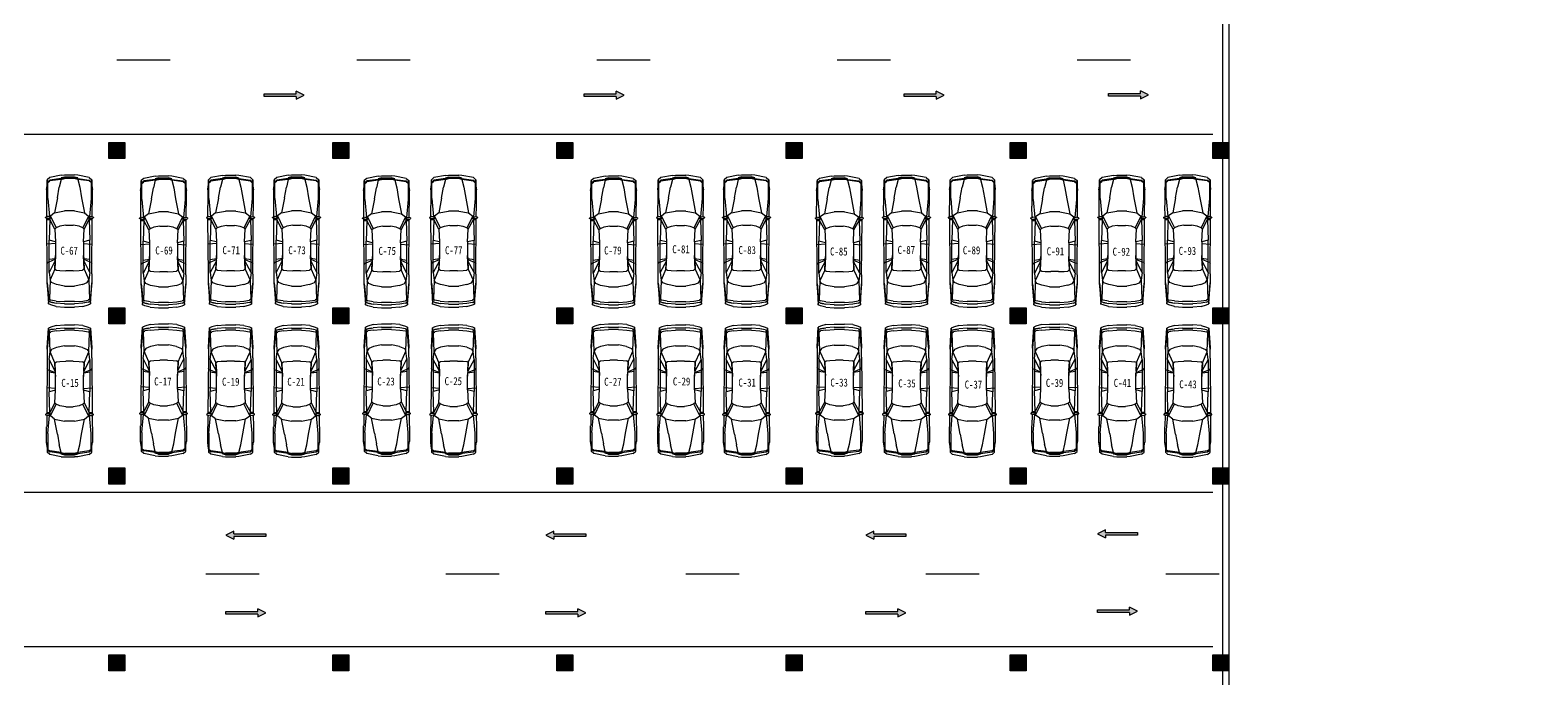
# Model space of a CAD drawing. Extents: x -266505272703 to 7385419, y -354256 to 107640740655.
# Drawn here: x 3506656 to 3563073, y -174084 to -149761 of the extents above; entities that cross this region are included whole.
import ezdxf

# ---------------------------------------------------------------- set-up
doc = ezdxf.new("R2010")
doc.units = 0
doc.header["$LTSCALE"] = 1000
for name, color, linetype in [('jb1', 42, 'Continuous'), ('PUB_TEXT', 7, 'Continuous'), ('QC', 8, 'Continuous'), ('图框', 6, 'Continuous'), ('红线', 1, 'Continuous')]:
    doc.layers.add(name, color=color, linetype=linetype)
doc.styles.get("Standard").update_dxf_attribs({"font": 'rs.shx', "bigfont": 'hztxt.shx'})
doc.styles.add('STYLE2', font='NSimSun.ttf', dxfattribs={"width": 0.8})

# ---------------------------------------------------------------- blocks, each defined once
blk = doc.blocks.new('M_F27')
for p, q in [((-2489, 522), (-2426, 736)), ((-2426, 736), (-2389, 824)), ((-2389, 824), (-1610, 874)), ((-2389, 824), (-1560, 874)), ((-2264, 812), (-2389, 824)), ((-2326, 736), (-2364, 522)), ((-2326, 736), (-2351, 596)), ((-2351, 594), (-2351, 596)), ((-2326, 736), (-2288, 811)), ((-2200, 786), (-2288, 811)), ((-2276, 522), (-2238, 736)), ((-2200, 786), (-2238, 736)), ((-1560, 874), (-2212, 815)), ((-2208, 815), (-2211, 814)), ((-1660, 862), (-2208, 815)), ((-1446, 761), (-2200, 786)), ((-1560, 874), (-1660, 862)), ((-1622, 510), (-1547, 698)), ((-1617, 869), (-1620, 866)), ((-1208, 874), (-1610, 874)), ((-1547, 698), (-1446, 761)), ((-1145, 799), (-1446, 761)), ((-1019, 572), (-1446, 761)), ((-1208, 874), (980, 889)), ((-1145, 799), (-682, 557)), ((-1145, 799), (124, 799)), ((-743, 849), (-793, 874)), ((-730, 799), (-743, 849)), ((-630, 555), (-730, 799)), ((-642, 799), (-605, 554)), ((-2, 547), (-27, 877)), ((124, 799), (61, 547)), ((941, 773), (124, 799)), ((564, 572), (941, 773)), ((1079, 748), (614, 522)), ((941, 773), (941, 874)), ((983, 777), (941, 773)), ((941, 773), (987, 765)), ((980, 902), (995, 790)), ((980, 790), (980, 898)), ((995, 790), (980, 790)), ((980, 790), (992, 746)), ((984, 905), (1020, 939)), ((992, 746), (1021, 747)), ((995, 790), (1022, 746)), ((1022, 748), (995, 790)), ((1021, 747), (1022, 748)), ((1053, 768), (1022, 746)), ((1036, 935), (1062, 857)), ((1036, 756), (1079, 748)), ((1051, 889), (1497, 893)), ((1057, 776), (1062, 857)), ((1770, 849), (1058, 784)), ((1204, 585), (1079, 748)), ((1506, 899), (2121, 899)), ((2461, 849), (1770, 849)), ((2272, 876), (2121, 899)), ((2272, 876), (2272, 874)), ((2437, 851), (2272, 876)), ((2511, 874), (2287, 874)), ((2398, 849), (2461, 773)), ((2437, 850), (2433, 851)), ((2498, 773), (2436, 849)), ((2511, 874), (2450, 850)), ((2461, 773), (2523, 321)), ((2561, 321), (2498, 773)), ((2599, 773), (2511, 874)), ((2599, 773), (2687, 321)), ((-2489, 522), (-2514, 196)), ((-2514, -206), (-2514, 196)), ((-2364, 522), (-2389, 196)), ((-2389, -206), (-2389, 196)), ((-2301, 196), (-2276, 522)), ((-2301, 196), (-2301, -206)), ((-1622, 510), (-1685, 196)), ((-1685, -206), (-1685, 196)), ((-1082, 145), (-1070, 371)), ((-1082, 145), (-1082, -156)), ((-1070, 371), (-1057, 510)), ((-1019, 572), (-1057, 510)), ((-680, 556), (-1019, 572)), ((-1019, 572), (-479, 547)), ((-680, 556), (-630, 555)), ((-605, 554), (-630, 555)), ((-479, 547), (-605, 554)), ((61, 547), (-479, 547)), ((61, 547), (564, 572)), ((564, 572), (614, 522)), ((614, 522), (677, 371)), ((677, 371), (714, 145)), ((714, -156), (714, 145)), ((1795, 472), (1204, 585)), ((1280, 196), (1204, 585)), ((1280, 196), (1280, -206)), ((2222, 397), (1795, 472)), ((2523, 321), (2222, 397)), ((2523, 321), (2586, 321)), ((2523, 321), (2561, 196)), ((2580, 196), (2542, 321)), ((2561, 196), (2561, -206)), ((2611, 196), (2574, 321)), ((2580, 321), (2618, 196)), ((2580, 196), (2580, -206)), ((2611, 196), (2611, -206)), ((2618, -206), (2618, 196)), ((2687, 321), (2699, 196)), ((2699, -206), (2699, 196)), ((-2489, -533), (-2514, -206)), ((-2489, -533), (-2426, -747)), ((-2389, -206), (-2364, -533)), ((-2326, -747), (-2364, -533)), ((-2276, -533), (-2301, -206)), ((-2276, -533), (-2238, -747)), ((-1685, -206), (-1622, -520)), ((-1622, -520), (-1547, -709)), ((-1019, -583), (-1446, -772)), ((-682, -568), (-1145, -809)), ((-1070, -382), (-1082, -156)), ((-1057, -520), (-1070, -382)), ((-1019, -583), (-1057, -520)), ((-479, -558), (-1019, -583)), ((-1019, -583), (-680, -567)), ((-730, -809), (-630, -566)), ((-680, -567), (-682, -568)), ((-680, -567), (-630, -566)), ((-605, -565), (-642, -809)), ((-630, -566), (-605, -565)), ((-605, -565), (-479, -558)), ((61, -558), (-479, -558)), ((-2, -558), (-27, -884)), ((61, -558), (124, -809)), ((564, -583), (61, -558)), ((614, -533), (564, -583)), ((564, -583), (941, -784)), ((677, -382), (614, -533)), ((1079, -759), (614, -533)), ((714, -156), (677, -382)), ((1204, -596), (1280, -206)), ((1795, -483), (1204, -596)), ((1795, -483), (2222, -407)), ((2523, -332), (2222, -407)), ((2523, -332), (2461, -784)), ((2561, -332), (2498, -784)), ((2523, -332), (2561, -206)), ((2586, -332), (2523, -332)), ((2580, -206), (2542, -332)), ((2618, -6), (2561, -6)), ((2574, -332), (2611, -206)), ((2618, -206), (2580, -332)), ((2687, -332), (2599, -784)), ((2687, -332), (2699, -206)), ((-2426, -747), (-2389, -835)), ((-2389, -835), (-2264, -823)), ((-1560, -885), (-2389, -835)), ((-1610, -885), (-2389, -835)), ((-2351, -607), (-2351, -605)), ((-2351, -607), (-2326, -747)), ((-2326, -747), (-2288, -822)), ((-2288, -822), (-2200, -797)), ((-2200, -797), (-2238, -747)), ((-2212, -826), (-1560, -885)), ((-2208, -826), (-2211, -825)), ((-1660, -872), (-2208, -826)), ((-1446, -772), (-2200, -797)), ((-1560, -885), (-1660, -872)), ((-1621, -877), (-1617, -880)), ((-1610, -885), (-1208, -885)), ((-1547, -709), (-1446, -772)), ((-1145, -809), (-1446, -772)), ((-1208, -885), (980, -900)), ((-1145, -809), (124, -809)), ((-743, -860), (-793, -885)), ((-743, -860), (-730, -809)), ((941, -784), (124, -809)), ((987, -776), (941, -784)), ((983, -788), (941, -784)), ((941, -885), (941, -784)), ((992, -757), (980, -800)), ((995, -800), (980, -800)), ((995, -800), (980, -913)), ((980, -909), (980, -800)), ((984, -916), (1020, -950)), ((992, -757), (1021, -758)), ((995, -800), (1022, -757)), ((1022, -758), (995, -800)), ((1021, -758), (1022, -758)), ((1022, -757), (1053, -779)), ((1036, -767), (1079, -759)), ((1036, -946), (1062, -867)), ((1051, -901), (1497, -904)), ((1057, -787), (1062, -867)), ((1770, -860), (1058, -795)), ((1204, -596), (1079, -759)), ((2121, -910), (1506, -910)), ((1770, -860), (2461, -860)), ((2121, -910), (2272, -887)), ((2270, -887), (2121, -910)), ((2437, -861), (2272, -887)), ((2272, -885), (2272, -887)), ((2285, -885), (2511, -885)), ((2398, -860), (2461, -784)), ((2436, -860), (2498, -784)), ((2437, -861), (2436, -860)), ((2450, -861), (2511, -885)), ((2599, -784), (2511, -885))]:
    blk.add_line(p, q)
for centre, start, end in [((990, 898), 132.96497, 179.74535), ((1027, 932), 18.15727, 132.96497), ((1047, 776), 305.15418, 356.86364), ((990, -909), 180.25465, 227.03503), ((1027, -942), 227.03503, 341.84273), ((1047, -787), 3.17983, 54.84582)]:
    blk.add_arc(centre, 10, start, end)
at = {"width": 0.8, "flags": 9}
for tag in ['XSIZE', 'YSIZE']:
    blk.add_attdef(tag, (0, 0), '', height=0.5, dxfattribs=at)

msp = doc.modelspace()

# ---------------------------------------------------------------- hatches: boundary and pattern name
at = {"layer": 'jb1', "linetype": 'ByBlock'}
h = msp.add_hatch(color=256, dxfattribs=at)
h.paths.add_polyline_path([(3207028, 61244), (3207028, -349256), (3784028, -349256), (3784028, 61244)], flags=16)
h.paths.add_polyline_path([(3194528, -354256), (3194528, 66244), (3789028, 66244), (3789028, -354256)])
h.paths.add_polyline_path([(3205987, -18360), (3205987, -12971), (3203126, -12971), (3203126, -18360)], flags=24)
h.paths.add_polyline_path([(3201099, -18348), (3201099, -12948), (3198270, -12948), (3198270, -18348)], flags=24)
edge = h.paths.add_edge_path(flags=16)
edge.add_line((3207028, 61244), (3197028, 61244))
edge.add_line((3197028, 61244), (3197028, -23256))
edge.add_line((3197028, -23256), (3207028, -23256))
edge = h.paths.add_edge_path(flags=16)
edge.add_line((3202028, 61244), (3202028, -18256))
h.paths.add_polyline_path([(3201021, -22371), (3201021, -20286), (3198223, -20286), (3198223, -22371)], flags=24)
h.paths.add_polyline_path([(3205457, -22424), (3205457, -20318), (3202722, -20318), (3202722, -22424)], flags=24)
edge = h.paths.add_edge_path(flags=0)
edge.add_line((3197028, -18256), (3207028, -18256))
edge = h.paths.add_edge_path(flags=0)
edge.add_line((3197028, -10756), (3207028, -10756))
edge = h.paths.add_edge_path(flags=0)
edge.add_line((3197028, 744), (3207028, 744))
h.paths.add_polyline_path([(3205940, 8359), (3205940, 13623), (3203017, 13623), (3203017, 8359)], flags=24)
h.paths.add_polyline_path([(3200990, 8419), (3200990, 12965), (3198161, 12965), (3198161, 8419)], flags=24)
edge = h.paths.add_edge_path(flags=0)
edge.add_line((3197028, 8244), (3207028, 8244))
edge = h.paths.add_edge_path(flags=0)
edge.add_line((3197028, 15744), (3207028, 15744))
h.paths.add_polyline_path([(3201180, 34865), (3201180, 40170), (3198382, 40170), (3198382, 34865)], flags=24)
h.paths.add_polyline_path([(3205969, 34786), (3205969, 39997), (3203329, 39997), (3203329, 34786)], flags=24)
edge = h.paths.add_edge_path(flags=0)
edge.add_line((3197028, 27244), (3207028, 27244))
edge = h.paths.add_edge_path(flags=0)
edge.add_line((3197028, 34744), (3207028, 34744))
edge = h.paths.add_edge_path(flags=0)
edge.add_line((3197028, 42244), (3207028, 42244))
edge = h.paths.add_edge_path(flags=0)
edge.add_line((3197028, 53744), (3207028, 53744))
edge = h.paths.add_edge_path(flags=0)
edge.add_line((3504528, -349256), (3504528, -335256))
edge.add_line((3504528, -335256), (3784028, -335256))
edge = h.paths.add_edge_path(flags=0)
edge.add_line((3580028, -344756), (3670028, -344756))
edge = h.paths.add_edge_path(flags=0)
edge.add_line((3580028, -340256), (3670028, -340256))
h.paths.add_polyline_path([(3580921, -339322), (3586279, -339322), (3586279, -336555), (3580921, -336555)], flags=8)
h.paths.add_polyline_path([(3581167, -348327), (3586242, -348327), (3586242, -345529), (3581167, -345529)], flags=8)
edge = h.paths.add_edge_path(flags=0)
edge.add_line((3511834, -341564), (3511834, -341020))
edge = h.paths.add_edge_path(flags=0)
edge.add_line((3518840, -341020), (3518840, -341564))
edge = h.paths.add_edge_path(flags=0)
edge.add_line((3517008, -341564), (3517008, -341020))
edge = h.paths.add_edge_path(flags=0)
edge.add_arc((3515337, -341290), 439, 0, 360)
edge = h.paths.add_edge_path(flags=0)
edge.add_arc((3515337, -341290), 952, 0, 360)
edge = h.paths.add_edge_path(flags=0)
edge.add_line((3513691, -341020), (3513691, -341564))
edge = h.paths.add_edge_path(flags=0)
edge.add_line((3580028, -349256), (3580028, -335256))
h.paths.add_polyline_path([(3528821, -347040), (3562658, -347040), (3562658, -344592), (3528821, -344592)], flags=8)
edge = h.paths.add_edge_path(flags=0)
edge.add_arc((3514570, -346293), 254, 23.8671, 164.0253)
edge = h.paths.add_edge_path(flags=0)
edge.add_line((3514326, -346552), (3514326, -346775))
edge.add_line((3514326, -346775), (3514216, -346775))
edge.add_line((3514216, -346775), (3514216, -346328))
edge = h.paths.add_edge_path(flags=0)
edge.add_line((3514216, -346258), (3514216, -345945))
edge.add_line((3514216, -345945), (3514326, -345945))
edge.add_line((3514326, -345945), (3514326, -346034))
edge = h.paths.add_edge_path(flags=0)
edge.add_line((3513019, -343617), (3515077, -343617))
edge = h.paths.add_edge_path(flags=0)
edge.add_line((3515077, -344162), (3513019, -344162))
edge = h.paths.add_edge_path(flags=0)
edge.add_line((3513019, -341564), (3513019, -343617))
edge = h.paths.add_edge_path(flags=0)
edge.add_line((3512499, -343617), (3512499, -341564))
edge = h.paths.add_edge_path(flags=0)
edge.add_line((3513019, -344830), (3512499, -344830))
h.paths.add_polyline_path([(3512811, -345945), (3512918, -345945), (3512918, -346778), (3512811, -346778)], flags=0)
h.paths.add_polyline_path([(3512802, -345680), (3512915, -345680), (3512915, -345855), (3512802, -345855)], flags=0)
edge = h.paths.add_edge_path(flags=0)
edge.add_line((3512499, -344830), (3512499, -344162))
edge = h.paths.add_edge_path(flags=0)
edge.add_line((3511834, -343617), (3512499, -343617))
edge = h.paths.add_edge_path(flags=0)
edge.add_line((3511834, -344162), (3511834, -343617))
edge = h.paths.add_edge_path(flags=0)
edge.add_line((3512499, -344162), (3511834, -344162))
edge = h.paths.add_edge_path(flags=0)
edge.add_line((3512484, -346058), (3512484, -346775))
edge.add_line((3512484, -346775), (3512370, -346775))
edge.add_line((3512370, -346775), (3512370, -346058))
edge = h.paths.add_edge_path(flags=0)
edge.add_line((3512370, -346058), (3512213, -346058))
edge.add_line((3512213, -346058), (3512213, -345948))
edge.add_line((3512213, -345948), (3512370, -345948))
edge = h.paths.add_edge_path(flags=0)
edge.add_line((3512370, -345948), (3512370, -345683))
edge.add_line((3512370, -345683), (3512484, -345683))
edge.add_line((3512484, -345683), (3512484, -345948))
edge = h.paths.add_edge_path(flags=0)
edge.add_line((3512484, -345948), (3512641, -345948))
edge.add_line((3512641, -345948), (3512641, -346058))
edge.add_line((3512641, -346058), (3512484, -346058))
edge = h.paths.add_edge_path(flags=0)
edge.add_line((3513019, -344162), (3513019, -344830))
edge = h.paths.add_edge_path(flags=0)
edge.add_arc((3514570, -346293), 356, 174.3933, 185.6067)
edge = h.paths.add_edge_path(flags=0)
edge.add_arc((3513552, -346367), 312, 10.9739, 349.0261)
edge = h.paths.add_edge_path(flags=0)
edge.add_line((3513859, -346308), (3513859, -346427))
edge = h.paths.add_edge_path(flags=0)
edge.add_arc((3513552, -346367), 428, 44.2885, 315.7115)
edge = h.paths.add_edge_path(flags=0)
edge.add_line((3513859, -346068), (3513859, -345945))
edge.add_line((3513859, -345945), (3513978, -345945))
edge.add_line((3513978, -345945), (3513978, -346781))
edge.add_line((3513978, -346781), (3513859, -346781))
edge.add_line((3513859, -346781), (3513859, -346666))
edge = h.paths.add_edge_path(flags=0)
edge.add_line((3512499, -341564), (3511834, -341564))
edge = h.paths.add_edge_path(flags=0)
edge.add_line((3513691, -341564), (3513019, -341564))
edge = h.paths.add_edge_path(flags=0)
edge.add_line((3518197, -341564), (3518197, -343617))
edge = h.paths.add_edge_path(flags=0)
edge.add_line((3517677, -343617), (3517677, -341564))
edge = h.paths.add_edge_path(flags=0)
edge.add_line((3518865, -344162), (3518197, -344162))
edge = h.paths.add_edge_path(flags=0)
edge.add_line((3518197, -343617), (3518865, -343617))
edge = h.paths.add_edge_path(flags=0)
edge.add_line((3518197, -344162), (3518197, -344830))
edge = h.paths.add_edge_path(flags=0)
edge.add_line((3518865, -343617), (3518865, -344162))
edge = h.paths.add_edge_path(flags=0)
edge.add_line((3515597, -342974), (3515597, -343617))
edge = h.paths.add_edge_path(flags=0)
edge.add_line((3515077, -342974), (3515597, -342974))
edge = h.paths.add_edge_path(flags=0)
edge.add_line((3515077, -343617), (3515077, -342974))
edge = h.paths.add_edge_path(flags=0)
edge.add_line((3515597, -343617), (3517677, -343617))
edge = h.paths.add_edge_path(flags=0)
edge.add_line((3517677, -344830), (3517677, -344162))
edge = h.paths.add_edge_path(flags=0)
edge.add_line((3517677, -344162), (3515597, -344162))
edge = h.paths.add_edge_path(flags=0)
edge.add_line((3515077, -344805), (3515077, -344162))
edge = h.paths.add_edge_path(flags=0)
edge.add_line((3515597, -344805), (3515077, -344805))
edge = h.paths.add_edge_path(flags=0)
edge.add_line((3515597, -344162), (3515597, -344805))
edge = h.paths.add_edge_path(flags=0)
edge.add_line((3518197, -344830), (3517677, -344830))
edge = h.paths.add_edge_path(flags=0)
edge.add_arc((3518301, -346289), 254, 23.8671, 164.0253)
edge = h.paths.add_edge_path(flags=0)
edge.add_line((3518057, -346219), (3518057, -346359))
edge = h.paths.add_edge_path(flags=0)
edge.add_line((3518057, -346359), (3518057, -346548))
edge = h.paths.add_edge_path(flags=0)
edge.add_line((3518057, -346548), (3518057, -346771))
edge.add_line((3518057, -346771), (3517947, -346771))
edge.add_line((3517947, -346771), (3517947, -346324))
edge = h.paths.add_edge_path(flags=0)
edge.add_arc((3518301, -346289), 356, 174.3933, 185.6067)
edge = h.paths.add_edge_path(flags=0)
edge.add_line((3517947, -346255), (3517947, -345941))
edge.add_line((3517947, -345941), (3518057, -345941))
edge.add_line((3518057, -345941), (3518057, -346030))
edge = h.paths.add_edge_path(flags=0)
edge.add_arc((3518301, -346289), 356, 11.9054, 133.2969)
edge = h.paths.add_edge_path(flags=0)
edge.add_line((3518649, -346216), (3518649, -346771))
edge.add_line((3518649, -346771), (3518533, -346771))
edge.add_line((3518533, -346771), (3518533, -346559))
edge = h.paths.add_edge_path(flags=0)
edge.add_line((3518533, -346392), (3518533, -346559))
edge = h.paths.add_edge_path(flags=0)
edge.add_line((3518533, -346392), (3518533, -346187))
edge = h.paths.add_edge_path(flags=0)
edge.add_arc((3517283, -346363), 312, 10.9739, 349.0261)
edge = h.paths.add_edge_path(flags=0)
edge.add_line((3517590, -346304), (3517590, -346423))
edge = h.paths.add_edge_path(flags=0)
edge.add_arc((3517283, -346363), 428, 44.2885, 315.7115)
edge = h.paths.add_edge_path(flags=0)
edge.add_line((3517590, -346064), (3517590, -345941))
edge.add_line((3517590, -345941), (3517709, -345941))
edge.add_line((3517709, -345941), (3517709, -346777))
edge.add_line((3517709, -346777), (3517590, -346777))
edge.add_line((3517590, -346777), (3517590, -346663))
edge = h.paths.add_edge_path(flags=0)
edge.add_line((3516060, -346333), (3516060, -346166))
edge = h.paths.add_edge_path(flags=0)
edge.add_line((3516060, -346333), (3516060, -346538))
edge = h.paths.add_edge_path(flags=0)
edge.add_arc((3516292, -346436), 254, 203.8671, 344.0253)
edge = h.paths.add_edge_path(flags=0)
edge.add_line((3516537, -346505), (3516537, -346366))
edge = h.paths.add_edge_path(flags=0)
edge.add_line((3516537, -346366), (3516537, -346176))
edge = h.paths.add_edge_path(flags=0)
edge.add_line((3516537, -346176), (3516537, -345954))
edge.add_line((3516537, -345954), (3516647, -345954))
edge.add_line((3516647, -345954), (3516647, -346401))
edge = h.paths.add_edge_path(flags=0)
edge.add_arc((3516292, -346436), 356, 354.3933, 365.6067)
edge = h.paths.add_edge_path(flags=0)
edge.add_line((3516647, -346470), (3516647, -346784))
edge.add_line((3516647, -346784), (3516537, -346784))
edge.add_line((3516537, -346784), (3516537, -346695))
edge = h.paths.add_edge_path(flags=0)
edge.add_arc((3516292, -346436), 356, 191.9054, 313.2969)
edge = h.paths.add_edge_path(flags=0)
edge.add_line((3515944, -346509), (3515944, -345954))
edge.add_line((3515944, -345954), (3516060, -345954))
edge.add_line((3516060, -345954), (3516060, -346166))
h.paths.add_polyline_path([(3515258, -347039), (3515371, -346773), (3515050, -345951), (3515179, -345951), (3515429, -346606), (3515696, -345947), (3515822, -345947), (3515379, -347039)], flags=0)
edge = h.paths.add_edge_path(flags=0)
edge.add_line((3514326, -346223), (3514326, -346363))
edge = h.paths.add_edge_path(flags=0)
edge.add_line((3514326, -346363), (3514326, -346552))
edge = h.paths.add_edge_path(flags=0)
edge.add_arc((3514570, -346293), 356, 11.9054, 133.2969)
edge = h.paths.add_edge_path(flags=0)
edge.add_line((3514918, -346220), (3514918, -346775))
edge.add_line((3514918, -346775), (3514802, -346775))
edge.add_line((3514802, -346775), (3514802, -346563))
edge = h.paths.add_edge_path(flags=0)
edge.add_line((3514802, -346396), (3514802, -346563))
edge = h.paths.add_edge_path(flags=0)
edge.add_line((3514802, -346396), (3514802, -346190))
edge = h.paths.add_edge_path(flags=0)
edge.add_line((3518840, -341564), (3518197, -341564))
edge = h.paths.add_edge_path(flags=0)
edge.add_line((3517677, -341564), (3517008, -341564))
h.paths.add_polyline_path([(3580874, -344098), (3586179, -344098), (3586179, -341300), (3580874, -341300)], flags=8)
edge = h.paths.add_edge_path(flags=0)
edge.add_line((3515077, -338991), (3513019, -338991))
edge = h.paths.add_edge_path(flags=0)
edge.add_line((3513019, -338447), (3515077, -338447))
edge = h.paths.add_edge_path(flags=0)
edge.add_line((3512499, -337779), (3513019, -337779))
edge = h.paths.add_edge_path(flags=0)
edge.add_line((3511834, -338447), (3512499, -338447))
edge = h.paths.add_edge_path(flags=0)
edge.add_line((3511834, -338991), (3511834, -338447))
edge = h.paths.add_edge_path(flags=0)
edge.add_line((3512499, -338991), (3511834, -338991))
edge = h.paths.add_edge_path(flags=0)
edge.add_line((3512499, -338447), (3512499, -337779))
edge = h.paths.add_edge_path(flags=0)
edge.add_line((3511834, -341020), (3512499, -341020))
edge = h.paths.add_edge_path(flags=0)
edge.add_line((3512499, -341020), (3512499, -338991))
edge = h.paths.add_edge_path(flags=0)
edge.add_line((3513019, -337779), (3513019, -338447))
edge = h.paths.add_edge_path(flags=0)
edge.add_line((3513019, -341020), (3513691, -341020))
edge = h.paths.add_edge_path(flags=0)
edge.add_line((3513019, -338991), (3513019, -341020))
edge = h.paths.add_edge_path(flags=0)
edge.add_line((3518865, -338991), (3518197, -338991))
edge = h.paths.add_edge_path(flags=0)
edge.add_line((3518197, -338447), (3518865, -338447))
edge = h.paths.add_edge_path(flags=0)
edge.add_line((3518197, -337779), (3518197, -338447))
edge = h.paths.add_edge_path(flags=0)
edge.add_line((3518865, -338447), (3518865, -338991))
edge = h.paths.add_edge_path(flags=0)
edge.add_line((3517677, -338991), (3515622, -338991))
edge = h.paths.add_edge_path(flags=0)
edge.add_line((3515077, -339634), (3515077, -338991))
edge = h.paths.add_edge_path(flags=0)
edge.add_line((3515622, -339634), (3515077, -339634))
edge = h.paths.add_edge_path(flags=0)
edge.add_line((3515622, -338991), (3515622, -339634))
edge = h.paths.add_edge_path(flags=0)
edge.add_line((3515622, -337804), (3515622, -338447))
edge = h.paths.add_edge_path(flags=0)
edge.add_line((3515077, -337804), (3515622, -337804))
edge = h.paths.add_edge_path(flags=0)
edge.add_line((3515077, -338447), (3515077, -337804))
edge = h.paths.add_edge_path(flags=0)
edge.add_line((3515622, -338447), (3517677, -338447))
edge = h.paths.add_edge_path(flags=0)
edge.add_line((3517677, -338447), (3517677, -337779))
edge = h.paths.add_edge_path(flags=0)
edge.add_line((3517677, -337779), (3518197, -337779))
edge = h.paths.add_edge_path(flags=0)
edge.add_line((3518197, -341020), (3518840, -341020))
edge = h.paths.add_edge_path(flags=0)
edge.add_line((3517008, -341020), (3517677, -341020))
edge = h.paths.add_edge_path(flags=0)
edge.add_line((3517677, -341020), (3517677, -338991))
edge = h.paths.add_edge_path(flags=0)
edge.add_line((3518197, -338991), (3518197, -341020))
h.paths.add_polyline_path([(3748525, -351778), (3760192, -351778), (3760192, -349903), (3748525, -349903)], flags=24)
edge = h.paths.add_edge_path(flags=0)
edge.add_line((3710028, -342256), (3784028, -342256))
edge = h.paths.add_edge_path(flags=0)
edge.add_line((3601028, -335256), (3601028, -349256))
edge = h.paths.add_edge_path(flags=0)
edge.add_line((3589528, -335256), (3589528, -349256))
edge = h.paths.add_edge_path(flags=0)
edge.add_line((3612528, -335256), (3612528, -349256))
edge = h.paths.add_edge_path(flags=0)
edge.add_line((3624028, -335256), (3624028, -349256))
edge = h.paths.add_edge_path(flags=0)
edge.add_line((3647028, -335256), (3647028, -349256))
edge = h.paths.add_edge_path(flags=0)
edge.add_line((3635528, -335256), (3635528, -349256))
edge = h.paths.add_edge_path(flags=0)
edge.add_line((3658528, -335256), (3658528, -349256))
edge = h.paths.add_edge_path(flags=0)
edge.add_line((3670028, -335256), (3670028, -349256))
h.paths.add_polyline_path([(3711053, -341578), (3716432, -341578), (3716432, -338749), (3711053, -338749)], flags=8)
edge = h.paths.add_edge_path(flags=0)
edge.add_line((3710028, -335256), (3710028, -349256))
edge = h.paths.add_edge_path(flags=0)
edge.add_line((3720028, -335256), (3720028, -349256))
h.paths.add_polyline_path([(3711079, -345640), (3716406, -345640), (3716406, -342968), (3711079, -342968)], flags=8)
h.paths.add_polyline_path([(3711053, -348311), (3716432, -348311), (3716432, -345482), (3711053, -345482)], flags=8)
h.paths.add_polyline_path([(3624911, -339311), (3632210, -339311), (3632210, -336482), (3624911, -336482)], flags=8)
h.paths.add_polyline_path([(3602005, -339364), (3609221, -339364), (3609221, -336472), (3602005, -336472)], flags=8)
h.paths.add_polyline_path([(3590516, -339353), (3597689, -339353), (3597689, -336524), (3590516, -336524)], flags=8)
h.paths.add_polyline_path([(3613157, -339384), (3619486, -339384), (3619486, -336493), (3613157, -336493)], flags=8)
h.paths.add_polyline_path([(3647932, -339290), (3655148, -339290), (3655148, -336587), (3647932, -336587)], flags=8)
h.paths.add_polyline_path([(3636077, -339384), (3642406, -339384), (3642406, -336493), (3636077, -336493)], flags=8)
h.paths.add_polyline_path([(3659500, -339327), (3666558, -339327), (3666558, -336529), (3659500, -336529)], flags=8)
h.paths.add_polyline_path([(3711074, -338940), (3716222, -338940), (3716222, -336236), (3711074, -336236)], flags=8)
edge = h.paths.add_edge_path(flags=0)
edge.add_line((3760028, -335256), (3760028, -349256))
edge = h.paths.add_edge_path(flags=0)
edge.add_line((3770028, -335256), (3770028, -349256))
h.paths.add_polyline_path([(3761611, -342149), (3766706, -342149), (3766706, -339414), (3761611, -339414)], flags=8)
h.paths.add_polyline_path([(3768122, -351862), (3777724, -351862), (3777724, -349980), (3768122, -349980)], flags=24)
edge = h.paths.add_edge_path(flags=0)
edge.add_line((3760028, -345756), (3784028, -345756))
h.paths.add_polyline_path([(3761437, -348959), (3766512, -348959), (3766512, -346162), (3761437, -346162)], flags=8)
h.paths.add_polyline_path([(3761482, -345773), (3766693, -345773), (3766693, -342881), (3761482, -342881)], flags=8)
edge = h.paths.add_edge_path(flags=0)
edge.add_line((3760028, -338756), (3784028, -338756))
h.paths.add_polyline_path([(3761355, -338711), (3766723, -338711), (3766723, -335787), (3761355, -335787)], flags=8)
h.paths.add_polyline_path([(3732909, -341175), (3744153, -341175), (3744153, -336791), (3732909, -336791)], flags=8)
h.paths.add_polyline_path([(3774282, -341950), (3776471, -341950), (3776471, -339865), (3774282, -339865)], flags=8)
h.paths.add_polyline_path([(3681133, -345871), (3701185, -345871), (3701185, -340511), (3681133, -340511)], flags=8)
h.paths.add_polyline_path([(3444535, -317388), (3497618, -317388), (3497618, -307471), (3444535, -307471)], flags=8)
for points in [[(3509603, -154578), (3510204, -154578), (3510204, -153977), (3509603, -153977)], [(3518003, -154578), (3518604, -154578), (3518604, -153977), (3518003, -153977)], [(3526403, -154578), (3527005, -154578), (3527005, -153977), (3526403, -153977)], [(3535003, -154578), (3535605, -154578), (3535605, -153977), (3535003, -153977)], [(3543403, -154577), (3544005, -154577), (3544005, -153977), (3543403, -153977)], [(3551002, -154578), (3551603, -154578), (3551603, -153977), (3551002, -153977)], [(3509603, -160778), (3510204, -160778), (3510204, -160177), (3509603, -160177)], [(3518003, -160778), (3518604, -160778), (3518604, -160177), (3518003, -160177)], [(3526403, -160778), (3527005, -160778), (3527005, -160177), (3526403, -160177)], [(3535003, -160778), (3535605, -160778), (3535605, -160177), (3535003, -160177)], [(3543403, -160777), (3544005, -160777), (3544005, -160177), (3543403, -160177)], [(3551002, -160778), (3551603, -160778), (3551603, -160177), (3551002, -160177)], [(3509603, -166778), (3510204, -166778), (3510204, -166177), (3509603, -166177)], [(3518003, -166778), (3518604, -166778), (3518604, -166177), (3518003, -166177)], [(3526403, -166778), (3527005, -166778), (3527005, -166177), (3526403, -166177)], [(3535003, -166778), (3535605, -166778), (3535605, -166177), (3535003, -166177)], [(3543403, -166777), (3544005, -166777), (3544005, -166177), (3543403, -166177)], [(3551002, -166778), (3551603, -166778), (3551603, -166177), (3551002, -166177)], [(3509603, -173778), (3510204, -173778), (3510204, -173177), (3509603, -173177)], [(3518003, -173778), (3518604, -173778), (3518604, -173177), (3518003, -173177)], [(3526403, -173778), (3527005, -173778), (3527005, -173177), (3526403, -173177)], [(3535003, -173778), (3535605, -173778), (3535605, -173177), (3535003, -173177)], [(3543403, -173778), (3544005, -173778), (3544005, -173177), (3543403, -173177)], [(3551002, -173778), (3551603, -173778), (3551603, -173177), (3551002, -173177)]]:
    msp.add_hatch(color=256, dxfattribs=at).paths.add_polyline_path(points)
at = {"layer": '图框', "linetype": 'ByBlock'}
for points in [[(3516628, -152256), (3516628, -152356), (3516928, -152206), (3516628, -152056), (3516628, -152156), (3515428, -152156), (3515428, -152256)], [(3528628, -152256), (3528628, -152356), (3528928, -152206), (3528628, -152056), (3528628, -152156), (3527428, -152156), (3527428, -152256)], [(3540628, -152256), (3540628, -152356), (3540928, -152206), (3540628, -152056), (3540628, -152156), (3539428, -152156), (3539428, -152256)], [(3548291, -152239), (3548291, -152339), (3548591, -152189), (3548291, -152039), (3548291, -152139), (3547091, -152139), (3547091, -152239)], [(3514292, -168650), (3514292, -168550), (3513992, -168700), (3514292, -168850), (3514292, -168750), (3515492, -168750), (3515492, -168650)], [(3526292, -168650), (3526292, -168550), (3525992, -168700), (3526292, -168850), (3526292, -168750), (3527492, -168750), (3527492, -168650)], [(3538292, -168650), (3538292, -168550), (3537992, -168700), (3538292, -168850), (3538292, -168750), (3539492, -168750), (3539492, -168650)], [(3546973, -168591), (3546973, -168491), (3546673, -168641), (3546973, -168791), (3546973, -168691), (3548173, -168691), (3548173, -168591)], [(3515192, -171658), (3515192, -171758), (3515492, -171608), (3515192, -171458), (3515192, -171558), (3513992, -171558), (3513992, -171658)], [(3527192, -171658), (3527192, -171758), (3527492, -171608), (3527192, -171458), (3527192, -171558), (3525992, -171558), (3525992, -171658)], [(3539192, -171658), (3539192, -171758), (3539492, -171608), (3539192, -171458), (3539192, -171558), (3537992, -171558), (3537992, -171658)], [(3547873, -171599), (3547873, -171699), (3548173, -171549), (3547873, -171399), (3547873, -171499), (3546673, -171499), (3546673, -171599)]]:
    msp.add_hatch(color=256, dxfattribs=at).paths.add_polyline_path(points)

# ---------------------------------------------------------------- linework, layer by layer
at = {"layer": 'jb1', "linetype": 'ByBlock'}
for p, q in [((3551363, -147177), (3551363, -179377)), ((3551604, -147777), (3551604, -179978))]:
    msp.add_line(p, q, dxfattribs=at)
for points in [[(3509603, -153977), (3510204, -153977), (3510204, -154578), (3509603, -154578)], [(3509603, -153977), (3510204, -153977), (3510204, -154578), (3509603, -154578)], [(3518003, -153977), (3518604, -153977), (3518604, -154578), (3518003, -154578)], [(3518003, -153977), (3518604, -153977), (3518604, -154578), (3518003, -154578)], [(3526403, -153977), (3527005, -153977), (3527005, -154578), (3526403, -154578)], [(3526403, -153977), (3527005, -153977), (3527005, -154578), (3526403, -154578)], [(3535003, -153977), (3535605, -153977), (3535605, -154578), (3535003, -154578)], [(3535003, -153977), (3535605, -153977), (3535605, -154578), (3535003, -154578)], [(3543403, -153977), (3544005, -153977), (3544005, -154577), (3543403, -154577)], [(3543403, -153977), (3544005, -153977), (3544005, -154577), (3543403, -154577)], [(3551002, -153977), (3551603, -153977), (3551603, -154578), (3551002, -154578)], [(3551002, -153977), (3551604, -153977), (3551604, -154578), (3551002, -154578)], [(3509603, -160177), (3510204, -160177), (3510204, -160778), (3509603, -160778)], [(3509603, -160177), (3510204, -160177), (3510204, -160778), (3509603, -160778)], [(3518003, -160177), (3518604, -160177), (3518604, -160778), (3518003, -160778)], [(3518003, -160177), (3518604, -160177), (3518604, -160778), (3518003, -160778)], [(3526403, -160177), (3527005, -160177), (3527005, -160778), (3526403, -160778)], [(3526403, -160177), (3527005, -160177), (3527005, -160778), (3526403, -160778)], [(3535003, -160177), (3535605, -160177), (3535605, -160778), (3535003, -160778)], [(3535003, -160177), (3535605, -160177), (3535605, -160778), (3535003, -160778)], [(3543403, -160177), (3544005, -160177), (3544005, -160777), (3543403, -160777)], [(3543403, -160177), (3544005, -160177), (3544005, -160777), (3543403, -160777)], [(3551002, -160177), (3551603, -160177), (3551603, -160778), (3551002, -160778)], [(3551002, -160177), (3551604, -160177), (3551604, -160778), (3551002, -160778)], [(3509603, -166177), (3510204, -166177), (3510204, -166778), (3509603, -166778)], [(3509603, -166177), (3510204, -166177), (3510204, -166778), (3509603, -166778)], [(3518003, -166177), (3518604, -166177), (3518604, -166778), (3518003, -166778)], [(3518003, -166177), (3518604, -166177), (3518604, -166778), (3518003, -166778)], [(3526403, -166177), (3527005, -166177), (3527005, -166778), (3526403, -166778)], [(3526403, -166177), (3527005, -166177), (3527005, -166778), (3526403, -166778)], [(3535003, -166177), (3535605, -166177), (3535605, -166778), (3535003, -166778)], [(3535003, -166177), (3535605, -166177), (3535605, -166778), (3535003, -166778)], [(3543403, -166177), (3544005, -166177), (3544005, -166777), (3543403, -166777)], [(3543403, -166177), (3544005, -166177), (3544005, -166777), (3543403, -166777)], [(3551002, -166177), (3551603, -166177), (3551603, -166778), (3551002, -166778)], [(3551002, -166177), (3551604, -166177), (3551604, -166778), (3551002, -166778)], [(3509603, -173177), (3510204, -173177), (3510204, -173778), (3509603, -173778)], [(3509603, -173177), (3510204, -173177), (3510204, -173778), (3509603, -173778)], [(3518003, -173177), (3518604, -173177), (3518604, -173778), (3518003, -173778)], [(3518003, -173177), (3518604, -173177), (3518604, -173778), (3518003, -173778)], [(3526403, -173177), (3527005, -173177), (3527005, -173778), (3526403, -173778)], [(3526403, -173177), (3527005, -173177), (3527005, -173778), (3526403, -173778)], [(3535003, -173177), (3535605, -173177), (3535605, -173778), (3535003, -173778)], [(3535003, -173177), (3535605, -173177), (3535605, -173778), (3535003, -173778)], [(3543403, -173177), (3544005, -173177), (3544005, -173778), (3543403, -173778)], [(3543403, -173177), (3544005, -173177), (3544005, -173778), (3543403, -173778)], [(3551002, -173177), (3551603, -173177), (3551603, -173778), (3551002, -173778)], [(3551002, -173177), (3551604, -173177), (3551604, -173778), (3551002, -173778)]]:
    msp.add_lwpolyline(points, close=True, dxfattribs=at)
at = {"layer": '图框', "linetype": 'ByBlock'}
for p, q in [((3515428, -152156), (3516628, -152156)), ((3515428, -152256), (3515428, -152156)), ((3516628, -152256), (3515428, -152256)), ((3516628, -152156), (3516628, -152056)), ((3516928, -152206), (3516628, -152056)), ((3516628, -152356), (3516928, -152206)), ((3516628, -152256), (3516628, -152356)), ((3527428, -152156), (3528628, -152156)), ((3527428, -152256), (3527428, -152156)), ((3528628, -152256), (3527428, -152256)), ((3528628, -152156), (3528628, -152056)), ((3528928, -152206), (3528628, -152056)), ((3528628, -152356), (3528928, -152206)), ((3528628, -152256), (3528628, -152356)), ((3539428, -152156), (3540628, -152156)), ((3539428, -152256), (3539428, -152156)), ((3540628, -152256), (3539428, -152256)), ((3540628, -152156), (3540628, -152056)), ((3540928, -152206), (3540628, -152056)), ((3540628, -152356), (3540928, -152206)), ((3540628, -152256), (3540628, -152356)), ((3547091, -152139), (3548291, -152139)), ((3547091, -152239), (3547091, -152139)), ((3548291, -152239), (3547091, -152239)), ((3548291, -152139), (3548291, -152039)), ((3548591, -152189), (3548291, -152039)), ((3548291, -152339), (3548591, -152189)), ((3548291, -152239), (3548291, -152339)), ((3514292, -168550), (3513992, -168700)), ((3514292, -168650), (3514292, -168550)), ((3514292, -168650), (3515492, -168650)), ((3515492, -168650), (3515492, -168750)), ((3526292, -168550), (3525992, -168700)), ((3526292, -168650), (3526292, -168550)), ((3526292, -168650), (3527492, -168650)), ((3527492, -168650), (3527492, -168750)), ((3538292, -168550), (3537992, -168700)), ((3538292, -168650), (3538292, -168550)), ((3538292, -168650), (3539492, -168650)), ((3539492, -168650), (3539492, -168750)), ((3546973, -168491), (3546673, -168641)), ((3546673, -168641), (3546973, -168791)), ((3546973, -168591), (3546973, -168491)), ((3546973, -168591), (3548173, -168591)), ((3548173, -168591), (3548173, -168691)), ((3513992, -168700), (3514292, -168850)), ((3515492, -168750), (3514292, -168750)), ((3514292, -168750), (3514292, -168850)), ((3525992, -168700), (3526292, -168850)), ((3527492, -168750), (3526292, -168750)), ((3526292, -168750), (3526292, -168850)), ((3537992, -168700), (3538292, -168850)), ((3539492, -168750), (3538292, -168750)), ((3538292, -168750), (3538292, -168850)), ((3548173, -168691), (3546973, -168691)), ((3546973, -168691), (3546973, -168791)), ((3515192, -171558), (3515192, -171458)), ((3515492, -171608), (3515192, -171458)), ((3527192, -171558), (3527192, -171458)), ((3527492, -171608), (3527192, -171458)), ((3539192, -171558), (3539192, -171458)), ((3539492, -171608), (3539192, -171458)), ((3546673, -171499), (3547873, -171499)), ((3546673, -171599), (3546673, -171499)), ((3547873, -171499), (3547873, -171399)), ((3548173, -171549), (3547873, -171399)), ((3513992, -171558), (3515192, -171558)), ((3513992, -171658), (3513992, -171558)), ((3515192, -171658), (3513992, -171658)), ((3515192, -171758), (3515492, -171608)), ((3515192, -171658), (3515192, -171758)), ((3525992, -171558), (3527192, -171558)), ((3525992, -171658), (3525992, -171558)), ((3527192, -171658), (3525992, -171658)), ((3527192, -171758), (3527492, -171608)), ((3527192, -171658), (3527192, -171758)), ((3537992, -171558), (3539192, -171558)), ((3537992, -171658), (3537992, -171558)), ((3539192, -171658), (3537992, -171658)), ((3539192, -171758), (3539492, -171608)), ((3539192, -171658), (3539192, -171758)), ((3547873, -171599), (3546673, -171599)), ((3547873, -171699), (3548173, -171549)), ((3547873, -171599), (3547873, -171699))]:
    msp.add_line(p, q, dxfattribs=at)
at = {"layer": '红线', "linetype": 'ByBlock'}
for p, q in [((3511908, -150894), (3509908, -150894)), ((3520908, -150894), (3518908, -150894)), ((3529908, -150894), (3527908, -150894)), ((3538908, -150894), (3536908, -150894)), ((3547908, -150894), (3545908, -150894)), ((3551002, -153677), (3477404, -153678)), ((3477404, -167078), (3551002, -167078)), ((3515241, -170154), (3513241, -170154)), ((3524241, -170154), (3522241, -170154)), ((3533241, -170154), (3531241, -170154)), ((3542241, -170154), (3540241, -170154)), ((3551241, -170154), (3549241, -170154)), ((3551002, -172877), (3501604, -172877))]:
    msp.add_line(p, q, dxfattribs=at)

# ---------------------------------------------------------------- block references
at = {"layer": 'QC', "yscale": 0.9500000001862645, "zscale": 0.95, "rotation": 270}
for p, xscale in [((3508138, -157755), -0.9500000001862645), ((3511664, -157789), -0.9500000001862645), ((3514179, -157761), -0.9500000001862645), ((3516650, -157754), -0.9500000001862645), ((3520025, -157789), -0.9500000001862645), ((3522540, -157761), -0.9500000001862645), ((3528535, -157789), -0.9500000001862645), ((3531050, -157761), -0.9500000001862645), ((3533521, -157754), -0.9500000001862645), ((3537001, -157789), -0.9500000001862645), ((3539516, -157761), -0.9500000001862645), ((3541987, -157754), -0.9500000001862645), ((3545076, -157788), -0.9500000001862645), ((3547591, -157760), -0.9500000001862645), ((3550062, -157754), -0.9500000001862645), ((3511664, -163166), 0.9500000001862645), ((3520025, -163166), 0.9500000001862645), ((3528535, -163166), 0.9500000001862645), ((3537001, -163167), 0.9500000001862645), ((3545076, -163167), 0.9500000001862645), ((3508138, -163200), 0.9500000001862645), ((3514179, -163194), 0.9500000001862645), ((3516650, -163201), 0.9500000001862645), ((3522540, -163194), 0.9500000001862645), ((3531050, -163194), 0.9500000001862645), ((3533521, -163201), 0.9500000001862645), ((3539516, -163195), 0.9500000001862645), ((3541987, -163201), 0.9500000001862645), ((3547591, -163195), 0.9500000001862645), ((3550062, -163201), 0.9500000001862645)]:
    msp.add_blockref('M_F27', p, dxfattribs=dict(at, xscale=xscale))

# ---------------------------------------------------------------- texts
at = {"layer": 'PUB_TEXT', "style": 'STYLE2', "width": 0.8}
for s, p in [('C-67', (3507794, -158179)), ('C-69', (3511350, -158171)), ('C-71', (3513870, -158162)), ('C-73', (3516337, -158164)), ('C-75', (3519719, -158187)), ('C-77', (3522212, -158164)), ('C-79', (3528179, -158172)), ('C-81', (3530733, -158126)), ('C-83', (3533215, -158157)), ('C-85', (3536650, -158210)), ('C-87', (3539180, -158150)), ('C-89', (3541627, -158165)), ('C-91', (3544771, -158203)), ('C-92', (3547241, -158218)), ('C-93', (3549719, -158188)), ('C-15', (3507827, -163136)), ('C-17', (3511308, -163082)), ('C-19', (3513852, -163093)), ('C-21', (3516300, -163093)), ('C-23', (3519674, -163082)), ('C-25', (3522196, -163071)), ('C-27', (3528179, -163093)), ('C-29', (3530755, -163082)), ('C-31', (3533213, -163125)), ('C-33', (3536662, -163124)), ('C-35', (3539205, -163156)), ('C-37', (3541696, -163199)), ('C-39', (3544739, -163135)), ('C-41', (3547283, -163135)), ('C-43', (3549741, -163189))]:
    msp.add_text(s, height=300, dxfattribs=at).set_placement(p)

doc.saveas('drawing.dxf')
